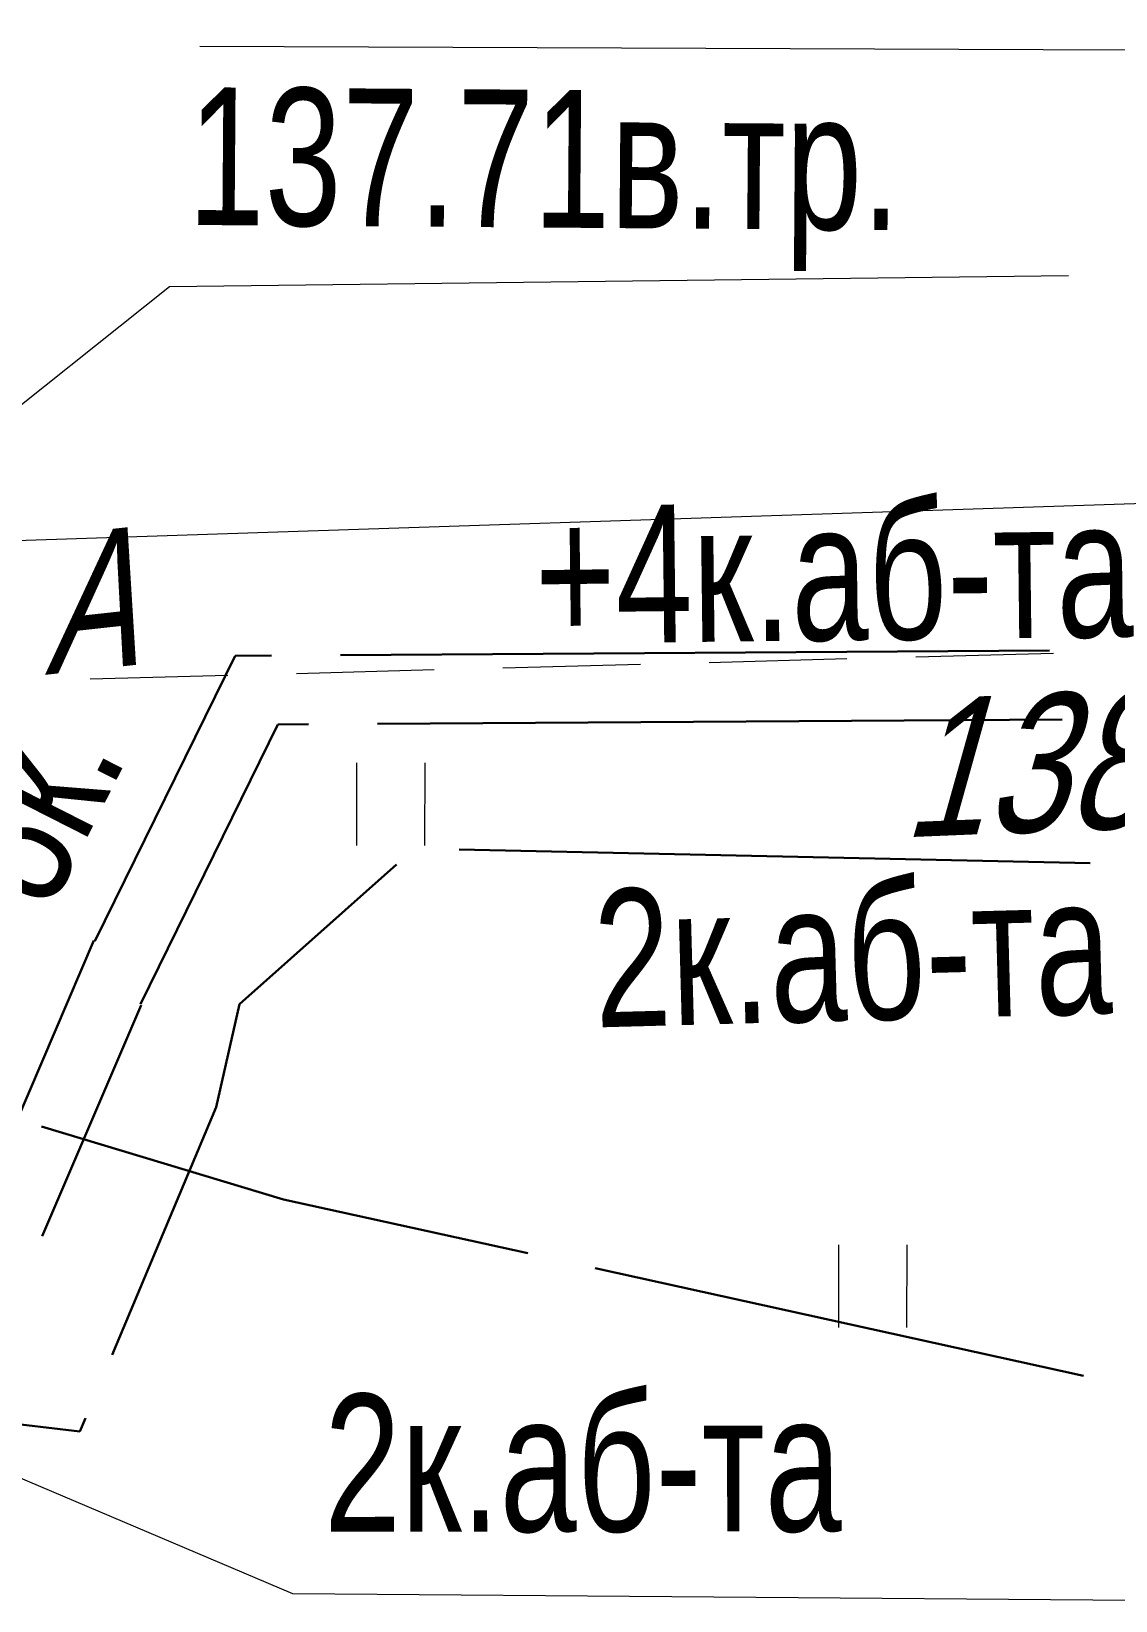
# Model space of a CAD drawing. Extents: x 10098 to 11902, y 8648 to 10202.
# Drawn here: x 11766.08 to 11773.96, y 8784.94 to 8796.34 of the extents above; entities that cross this region are included whole.
import ezdxf

# ---------------------------------------------------------------- set-up
doc = ezdxf.new("R2010")
doc.units = 0
for name, color, linetype in [('1_Водопровод', 7, 'Continuous'), ('20_Строения', 7, 'Continuous'), ('23_Ограждения', 7, 'Continuous'), ('24_Растительность', 7, 'Continuous'), ('38_Высотные_отметки', 7, 'Continuous'), ('52_Топонимика', 7, 'Continuous')]:
    doc.layers.add(name, color=color, linetype=linetype)
doc.layers.add('7_Электрокабели', color=1, linetype='Continuous', lineweight=30)
doc.styles.add('mggt', font='russian_1251.shx', dxfattribs={"width": 0.75, "oblique": 18, "height": 1})

msp = doc.modelspace()

# ---------------------------------------------------------------- linework, layer by layer
at = {"layer": '1_Водопровод', "color": 8, "linetype": 'Continuous', "lineweight": 15}
msp.add_lwpolyline([(11764.19, 8792.181), (11767.084, 8794.485), (11773.614, 8794.564)], dxfattribs=at)
at = {"layer": '20_Строения', "color": 8, "linetype": 'Continuous', "lineweight": 15}
msp.add_lwpolyline([(11744.765, 8811.855), (11745.069, 8797.999), (11760.552, 8792.462), (11779.142, 8793.077), (11779.159, 8812.223), (11772.904, 8812.166), (11772.831, 8809.209), (11761.34, 8809.176), (11761.332, 8811.902)], close=True, dxfattribs=at)
at = {"layer": '23_Ограждения', "color": 8, "linetype": 'Continuous', "lineweight": 15}
for p, q in [((11772.505, 8791.796), (11773.504, 8791.823)), ((11768.006, 8791.676), (11769.006, 8791.703)), ((11769.506, 8791.716), (11770.505, 8791.743)), ((11771.005, 8791.756), (11772.005, 8791.783)), ((11766.507, 8791.636), (11767.507, 8791.662))]:
    msp.add_line(p, q, dxfattribs=at)
at = {"layer": '24_Растительность', "color": 8, "linetype": 'Continuous', "lineweight": 15}
for p, q in [((11768.445, 8790.426), (11768.446, 8791.026)), ((11768.94, 8790.426), (11768.941, 8791.026)), ((11771.945, 8786.926), (11771.946, 8787.526)), ((11772.44, 8786.926), (11772.441, 8787.526))]:
    msp.add_line(p, q, dxfattribs=at)
at = {"layer": '7_Электрокабели', "color": 8, "linetype": 'Continuous', "lineweight": 30}
for p, q in [((11767.56, 8791.803), (11766.541, 8789.731)), ((11767.826, 8791.805), (11767.56, 8791.803)), ((11773.475, 8791.842), (11768.326, 8791.808)), ((11773.567, 8791.342), (11768.594, 8791.31)), ((11767.872, 8791.305), (11766.873, 8789.273)), ((11768.094, 8791.306), (11767.872, 8791.305)), ((11769.189, 8790.398), (11773.772, 8790.297)), ((11767.593, 8789.274), (11768.734, 8790.288)), ((11765.967, 8788.409), (11766.535, 8789.736)), ((11766.16, 8787.589), (11766.878, 8789.268)), ((11767.422, 8788.527), (11767.593, 8789.274)), ((11766.667, 8786.729), (11767.422, 8788.527)), ((11766.155, 8788.385), (11767.913, 8787.857)), ((11767.913, 8787.857), (11769.687, 8787.466)), ((11770.175, 8787.358), (11773.723, 8786.576)), ((11762.663, 8786.613), (11766.433, 8786.172)), ((11766.433, 8786.172), (11766.473, 8786.268))]:
    msp.add_line(p, q, dxfattribs=at)
at = {"layer": '7_Электрокабели', "color": 8, "linetype": 'Continuous', "lineweight": 15}
for points in [[(11767.304, 8796.231), (11775.879, 8796.195), (11778.094, 8792.037)], [(11774.095, 8784.944), (11767.979, 8784.994), (11764.733, 8786.371)]]:
    msp.add_lwpolyline(points, dxfattribs=at)

# ---------------------------------------------------------------- texts
at = {"layer": '1_Водопровод', "color": 8, "linetype": 'Continuous', "lineweight": 15, "style": 'mggt', "width": 0.75}
msp.add_text('137.71в.тр.', height=1, rotation=359.5742, dxfattribs=at).set_placement((11767.216, 8794.932))
at = {"layer": '38_Высотные_отметки', "color": 8, "lineweight": 15, "style": 'mggt', "oblique": 18, "width": 0.8}
msp.add_text('138.80    ', height=1, rotation=2.371, dxfattribs=at).set_placement((11772.407, 8790.485))
at = {"layer": '52_Топонимика', "color": 8, "linetype": 'Continuous', "lineweight": 15, "style": 'mggt', "oblique": 18, "width": 0.75}
msp.add_text('А', height=1, rotation=6.2743, dxfattribs=at).set_placement((11766.178, 8791.665))
at = {"layer": '7_Электрокабели', "color": 8, "linetype": 'Continuous', "lineweight": 15, "style": 'mggt', "width": 0.75}
for s, rotation, p in [('+4к.аб-та', 0.6888, (11769.744, 8791.89)), ('8к.', 63.0748, (11766.206, 8789.932)), ('2к.аб-та', 1.5576, (11770.18, 8789.105)), ('2к.аб-та', 0.0532, (11768.208, 8785.443))]:
    msp.add_text(s, height=1, rotation=rotation, dxfattribs=at).set_placement(p)

doc.saveas('drawing.dxf')
